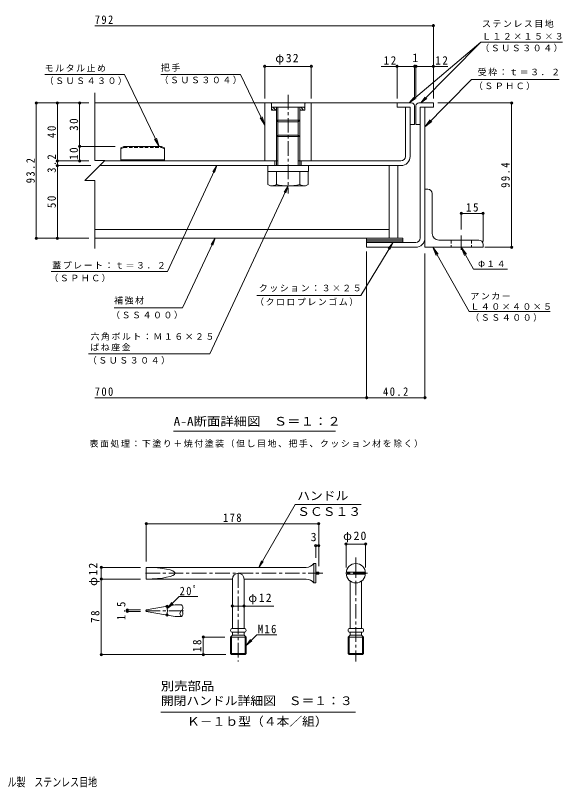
# Model space of a CAD drawing. Units: millimetres on the paper, enlarged 10 times, with parts at other scales. Extents: x -1809 to 1925, y -1353 to 1371.
# Drawn here: x 42 to 1925, y -1305 to 1352 of the extents above; entities that cross this region are included whole.
import ezdxf
from ezdxf.enums import TextEntityAlignment as Align

# ---------------------------------------------------------------- set-up
doc = ezdxf.new("R2010")
doc.units = ezdxf.units.MM
doc.header["$LTSCALE"] = 10
doc.header["$PDMODE"] = 32
doc.header["$PDSIZE"] = 8
doc.linetypes.add('CHAIN1', pattern=[8, 5, -1, 1, -1])
doc.linetypes.add('DASHED1', pattern=[1.8, 1.2, -0.6])
for name, color, linetype, lineweight in [('D-1', 2, 'Continuous', 9), ('D-2', 3, 'Continuous', 9), ('D-3', 4, 'Continuous', 9), ('D-4', 7, 'Continuous', 9), ('D-5', 7, 'Continuous', 9), ('D-6', 6, 'Continuous', 5), ('D-7', 4, 'CHAIN1', 9), ('D-8', 5, 'Continuous', 5), ('D-9', 134, 'Continuous', 5), ('D-C', 2, 'Continuous', 9), ('D-E', 3, 'Continuous', 9), ('D-F', 7, 'Continuous', 9), ('E-5', 3, 'Continuous', 9), ('E-F', 7, 'Continuous', 9), ('F-5_F-5ﾚｲﾔ', 7, 'Continuous', 9)]:
    doc.layers.add(name, color=color, linetype=linetype, lineweight=lineweight)
doc.styles.add('ＭＳ ゴシック', font='')
doc.styles.get('ＭＳ ゴシック').set_extended_font_data('MS Gothic')

msp = doc.modelspace()

# ---------------------------------------------------------------- linework, layer by layer
at = {"layer": 'D-1'}
for p, q in [((1435.33, 586.29), (1435.33, 1036.29)), ((1451.33, 586.29), (1451.33, 1036.29)), ((1250.33, 570.29), (1250.33, 554.29)), ((1419.33, 570.29), (1250.33, 570.29)), ((1250.33, 554.29), (1419.33, 554.29))]:
    msp.add_line(p, q, dxfattribs=at)
for radius in [32, 16]:
    msp.add_arc((1419.33, 586.29), radius, 270, 0, dxfattribs=at)
at = {"layer": 'D-2'}
for p, q in [((1384.33, 867.29), (1384.33, 1036.29)), ((940.33, 851.29), (348.33, 851.29)), ((935.33, 851.29), (935.33, 835.29)), ((1368.33, 851.29), (1020.33, 851.29)), ((1025.33, 851.29), (1025.33, 835.29)), ((332.33, 835.29), (1368.33, 835.29))]:
    msp.add_line(p, q, dxfattribs=at)
msp.add_lwpolyline([(1400.33, 867.29), (1400.33, 1036.29), (1384.33, 1036.29)], dxfattribs=at)
for radius in [16, 32]:
    msp.add_arc((1368.33, 867.29), radius, 270, 0, dxfattribs=at)
at = {"layer": 'D-3'}
for p, q in [((1355.33, 1051.29), (315.33, 1051.29)), ((1355.33, 1036.29), (1400.33, 1036.29)), ((1400.33, 1036.29), (1400.33, 976.29)), ((1415.33, 1041.29), (1415.33, 976.29)), ((1420.33, 1041.29), (1420.33, 976.29)), ((1430.33, 1051.29), (1480.33, 1051.29)), ((1435.33, 976.29), (1435.33, 1036.29)), ((1400.33, 976.29), (1415.33, 976.29)), ((1435.33, 976.29), (1420.33, 976.29)), ((405.33, 896.29), (415.33, 901.29)), ((405.33, 896.29), (405.33, 851.29)), ((415.33, 901.29), (545.33, 901.29)), ((555.33, 896.29), (545.33, 901.29)), ((555.33, 896.29), (555.33, 851.29)), ((555.33, 855.29), (405.33, 855.29)), ((555.33, 851.29), (405.33, 851.29))]:
    msp.add_line(p, q, dxfattribs=at)
at = {"layer": 'D-3', "linetype": 'DASHED1'}
for p, q in [((415.33, 897.83), (405.33, 892.83)), ((415.33, 897.83), (415.33, 901.29)), ((415.33, 897.83), (545.33, 897.83)), ((545.33, 897.83), (545.33, 901.29)), ((545.33, 897.83), (555.33, 892.83))]:
    msp.add_line(p, q, dxfattribs=at)
at = {"layer": 'D-3'}
for points in [[(1405.33, 1051.29), (1355.33, 1051.29), (1355.33, 1036.29)], [(1480.33, 1051.29), (1480.33, 1036.29), (1435.33, 1036.29)]]:
    msp.add_lwpolyline(points, dxfattribs=at)
for centre, start, end in [((1405.33, 1041.29), 0, 90), ((1430.33, 1041.29), 90, 180)]:
    msp.add_arc(centre, 10, start, end, dxfattribs=at)
at = {"layer": 'D-4'}
msp.add_line((1143.99, -78.95), (586.49, -78.95), dxfattribs=at)
at = {"layer": 'D-5'}
for p, q in [((1643.19, 1260.7), (1396.54, 1051.29)), ((1924.64, 1260.7), (1643.19, 1260.7)), ((142.98, 1149.09), (417.98, 1149.09)), ((417.98, 1149.09), (537.23, 901.29)), ((816.28, 1149.09), (543.02, 1149.09)), ((816.28, 1149.09), (900.33, 974.45)), ((1611.08, 1131.38), (1451.33, 968.78)), ((1912.64, 1131.38), (1611.08, 1131.38)), ((1396.54, 1051.29), (1413.32, 1069.82)), ((1396.54, 1051.29), (1417.54, 1064.85)), ((1437.45, 1051.29), (1457.15, 1066.69)), ((900.33, 974.45), (883.9, 999.55)), ((900.33, 974.45), (890.96, 1002.95)), ((1451.33, 968.78), (1469.38, 992.74)), ((1451.33, 968.78), (1474.96, 987.25)), ((537.23, 901.29), (520.8, 926.39)), ((537.23, 901.29), (527.86, 929.79)), ((735.27, 835.29), (727.76, 811.45)), ((711.2, 188.15), (980.33, 765.29)), ((980.33, 765.29), (966.89, 744.21)), ((980.33, 765.29), (972.81, 741.45)), ((617.64, 346.09), (729.19, 585.29)), ((729.19, 585.29), (715.75, 564.21)), ((729.19, 585.29), (721.67, 561.45)), ((1340.83, 569.78), (1325.17, 550.29)), ((1478.61, 554.29), (1496.64, 530.32)), ((1478.61, 554.29), (1489.82, 526.47)), ((1603.7, 332.8), (1478.61, 554.29)), ((1576.33, 554.29), (1587.54, 526.47)), ((1576.33, 554.29), (1594.36, 530.32)), ((1618.65, 479.34), (1576.33, 554.29)), ((1618.65, 479.34), (1734.8, 479.34)), ((565.15, 470.47), (165.49, 470.47)), ((1230.86, 388.86), (872.72, 388.86)), ((617.64, 346.09), (381.63, 346.09)), ((1603.7, 332.8), (1882.48, 332.8)), ((711.2, 188.15), (294.22, 188.15))]:
    msp.add_line(p, q, dxfattribs=at)
for points in [[(1643.19, 1260.7), (1437.45, 1051.29), (1452.49, 1071.26)], [(565.15, 470.47), (735.27, 835.29), (721.84, 814.21)], [(1230.86, 388.86), (1340.83, 569.78), (1330.75, 546.9)]]:
    msp.add_lwpolyline(points, dxfattribs=at)
at = {"layer": 'D-6'}
for p, q in [((1250.33, 585.29), (1375.33, 585.29)), ((1250.33, 585.29), (1250.33, 570.29)), ((1375.33, 585.29), (1375.33, 570.29)), ((1250.33, 580.29), (1375.33, 580.29)), ((1250.33, 575.29), (1375.33, 575.29))]:
    msp.add_line(p, q, dxfattribs=at)
at = {"layer": 'D-7'}
msp.add_line((1576.33, 595.34), (1576.33, 536.87), dxfattribs=at)
at = {"layer": 'D-8'}
for p, q in [((1327.83, 835.29), (1357.83, 835.29)), ((1327.83, 835.29), (1327.83, 585.29)), ((1357.83, 835.29), (1357.83, 585.29)), ((1327.83, 585.29), (1357.83, 585.29))]:
    msp.add_line(p, q, dxfattribs=at)
at = {"layer": 'D-9'}
for p, q in [((1327.83, 585.29), (1327.83, 835.29)), ((910.83, 815.29), (910.83, 770.92)), ((940.33, 770.78), (940.33, 815.29)), ((1020.33, 770.78), (1020.33, 815.29)), ((1049.83, 815.29), (1049.83, 770.78)), ((920.37, 765.41), (910.83, 770.92)), ((1040.33, 765.29), (1049.83, 770.78)), ((1040.33, 765.29), (920.58, 765.29)), ((1327.83, 615.29), (315.33, 615.29)), ((1327.83, 585.29), (315.33, 585.29))]:
    msp.add_line(p, q, dxfattribs=at)
for centre, radius, start, end in [((921.61, 799.8), 34.53, 267.86055, 302.81094), ((980.33, 913.89), 148.6, 254.38446, 285.61554), ((1039.04, 799.8), 34.53, 237.18906, 272.13945)]:
    msp.add_arc(centre, radius, start, end, dxfattribs=at)
at = {"layer": 'D-C', "linetype": 'CHAIN1'}
msp.add_line((980.33, 1078.97), (980.33, 739.66), dxfattribs=at)
at = {"layer": 'D-C'}
for p, q in [((900.33, 1051.29), (920.32, 1051.29)), ((900.33, 851.29), (900.33, 1051.29)), ((922.83, 1048.79), (920.32, 1051.29)), ((922.83, 1026.29), (922.83, 1051.29)), ((1037.83, 1051.29), (922.83, 1051.29)), ((1037.83, 1036.29), (922.83, 1036.29)), ((938.33, 1026.29), (928.33, 1036.29)), ((940.33, 1034.9), (938.94, 1036.29)), ((940.33, 835.29), (940.33, 1036.29)), ((945.33, 835.29), (945.33, 1036.29)), ((1015.33, 835.29), (1015.33, 1036.29)), ((1020.33, 1010.07), (1020.33, 1036.29)), ((1033.79, 1026.29), (1023.79, 1036.29)), ((1037.83, 1032.86), (1034.4, 1036.29)), ((1040.33, 1051.29), (1037.83, 1048.79)), ((1037.83, 1026.29), (1037.83, 1051.29)), ((1060.33, 1051.29), (1040.33, 1051.29)), ((1060.33, 851.29), (1060.33, 1051.29)), ((927.72, 1026.29), (922.83, 1031.19)), ((940.33, 1026.29), (922.83, 1026.29)), ((1023.18, 1026.29), (1020.33, 1029.15)), ((1037.83, 1026.29), (1020.33, 1026.29)), ((1020.33, 835.29), (1020.33, 1010.07)), ((1020.33, 991.29), (940.33, 991.29)), ((1020.33, 991.56), (1015.33, 986.29)), ((945.33, 940.29), (940.33, 935.29)), ((1020.33, 935.29), (940.33, 935.29)), ((1015.33, 940.29), (945.33, 940.29)), ((1020.33, 935.29), (1015.33, 940.29)), ((900.33, 851.29), (945.33, 851.29)), ((1060.33, 851.29), (1015.33, 851.29))]:
    msp.add_line(p, q, dxfattribs=at)
at = {"layer": 'D-C', "color": 134, "lineweight": 5}
for p, q in [((910.33, 835.29), (1050.33, 835.29)), ((1050.33, 835.29), (1050.33, 815.29))]:
    msp.add_line(p, q, dxfattribs=at)
at = {"layer": 'D-C'}
msp.add_lwpolyline([(1015.33, 986.29), (945.33, 986.29), (940.33, 991.29)], dxfattribs=at)
at = {"layer": 'D-C', "color": 134, "lineweight": 5}
msp.add_lwpolyline([(910.33, 835.29), (910.33, 815.29), (1050.33, 815.29)], dxfattribs=at)
at = {"layer": 'D-E'}
for p, q in [((1461.33, 754.29), (1451.33, 754.29)), ((1451.33, 554.29), (1451.33, 754.29)), ((1476.33, 601.79), (1476.33, 739.29)), ((1498.83, 579.29), (1636.33, 579.29)), ((1651.33, 564.29), (1651.33, 554.29)), ((1651.33, 554.29), (1451.33, 554.29))]:
    msp.add_line(p, q, dxfattribs=at)
at = {"layer": 'D-E', "linetype": 'DASHED1'}
for p, q in [((1541.33, 579.29), (1541.33, 554.29)), ((1611.33, 579.29), (1611.33, 554.29))]:
    msp.add_line(p, q, dxfattribs=at)
at = {"layer": 'D-E'}
for centre, radius, start, end in [((1461.33, 739.29), 15, 0, 90), ((1498.83, 601.79), 22.5, 180, 270), ((1636.33, 564.29), 15, 0, 90)]:
    msp.add_arc(centre, radius, start, end, dxfattribs=at)
at = {"layer": 'D-F'}
for p, q in [((1480.33, 1316.63), (315.33, 1316.63)), ((1480.33, 1066.29), (1480.33, 1321.63)), ((900.33, 1066.29), (900.33, 1181.86)), ((1060.33, 1176.86), (900.33, 1176.86)), ((1060.33, 1066.29), (1060.33, 1181.86)), ((1415.33, 1176.86), (1300.72, 1176.86)), ((1355.33, 1066.29), (1355.33, 1181.86)), ((1415.33, 1066.29), (1415.33, 1181.86)), ((1420.33, 1176.86), (1415.33, 1176.86)), ((1420.33, 1066.29), (1420.33, 1181.86)), ((1529.57, 1176.86), (1420.33, 1176.86)), ((315.33, 1086.29), (315.33, 852.7)), ((111.22, 1051.29), (295.33, 1051.29)), ((114.22, 585.29), (114.22, 1051.29)), ((186.83, 851.29), (186.83, 1051.29)), ((263.3, 901.29), (263.3, 1051.29)), ((1495.33, 1051.29), (1754.02, 1051.29)), ((1749.02, 554.29), (1749.02, 1051.29)), ((260.3, 901.29), (385.33, 901.29)), ((263.3, 851.29), (263.3, 901.29)), ((183.83, 851.29), (295.33, 851.29)), ((186.83, 835.29), (186.83, 851.29)), ((183.83, 835.29), (302.17, 835.29)), ((186.83, 585.29), (186.83, 835.29)), ((315.33, 783.88), (280.92, 783.88)), ((315.33, 783.88), (315.33, 549.87)), ((1576.33, 673.78), (1576.33, 615.34)), ((1576.33, 670.78), (1651.33, 670.78)), ((1651.33, 673.78), (1651.33, 574.29)), ((111.22, 585.29), (295.33, 585.29)), ((1250.33, 539.29), (1250.33, 31.8)), ((1451.33, 532.91), (1451.33, 31.8)), ((1754.02, 554.29), (1657.34, 554.29)), ((1250.33, 36.8), (315.33, 36.8)), ((1451.33, 36.8), (1250.33, 36.8))]:
    msp.add_line(p, q, dxfattribs=at)
msp.add_lwpolyline([(315.33, 852.7), (349.73, 852.7), (280.92, 783.88)], dxfattribs=at)
for p in [(1480.33, 1316.63), (900.33, 1176.86), (1060.33, 1176.86), (1355.33, 1176.86), (1415.33, 1176.86), (1420.33, 1176.86), (1480.33, 1176.86), (114.22, 1051.29), (186.83, 1051.29), (263.3, 1051.29), (1749.02, 1051.29), (263.3, 901.29), (186.83, 851.29), (263.3, 851.29), (186.83, 835.29), (1576.33, 670.78), (1651.33, 670.78), (114.22, 585.29), (186.83, 585.29), (1749.02, 554.29), (1250.33, 36.8), (1451.33, 36.8)]:
    msp.add_point(p, dxfattribs=at)
at = {"layer": 'E-5', "color": 7}
for p, q in [((1004.72, -330.63), (879.68, -547.21)), ((1004.72, -330.63), (1231.6, -330.63)), ((879.68, -547.21), (889.25, -524.12)), ((879.68, -547.21), (894.9, -527.38)), ((829.12, -680.3), (931.16, -680.3)), ((872.54, -778.7), (941.37, -778.7)), ((835.79, -815.45), (855.62, -800.24)), ((542.52, -1044.8), (1212.52, -1044.8))]:
    msp.add_line(p, q, dxfattribs=at)
at = {"layer": 'E-5', "linetype": 'CHAIN1'}
for p, q in [((1213.47, -513.16), (1213.47, -871.26)), ((1099.76, -567.21), (480.79, -567.21)), ((809.12, -567.21), (809.12, -871.26)), ((1253.98, -567.21), (1175.48, -567.21)), ((620.02, -696.24), (485.07, -696.24))]:
    msp.add_line(p, q, dxfattribs=at)
at = {"layer": 'E-5'}
for p, q in [((1042.46, -547.21), (492.45, -547.21)), ((492.45, -547.21), (492.45, -587.21)), ((1069.12, -533.88), (1069.12, -600.55)), ((1075.79, -533.88), (1069.12, -533.88)), ((1075.79, -533.88), (1075.79, -600.55)), ((1085.79, -563.38), (1075.79, -563.38)), ((1085.79, -571.05), (1075.79, -571.05)), ((1085.79, -563.38), (1085.79, -571.05)), ((1180.36, -563.38), (1246.58, -563.38)), ((1180.36, -571.05), (1246.58, -571.05)), ((492.45, -587.21), (789.12, -587.21)), ((829.12, -587.21), (1042.45, -587.21)), ((829.12, -587.21), (829.12, -757.21)), ((1075.79, -600.55), (1069.12, -600.55)), ((1193.47, -593.88), (1193.47, -757.21)), ((1233.47, -593.88), (1233.47, -757.21)), ((613.35, -676.24), (591.7, -676.24)), ((492.45, -693.74), (492.45, -698.74)), ((591.7, -716.24), (613.35, -716.24)), ((1193.47, -757.21), (1233.47, -757.21)), ((782.45, -787.21), (789.12, -780.55)), ((782.45, -787.21), (782.45, -843.7)), ((785.79, -847.21), (785.79, -783.88)), ((789.12, -770.55), (789.12, -780.55)), ((789.12, -780.55), (829.12, -780.55)), ((835.79, -787.21), (829.12, -780.55)), ((832.45, -783.88), (832.45, -847.21)), ((1186.81, -787.21), (1193.47, -780.55)), ((1186.81, -787.21), (1186.81, -843.7)), ((1190.14, -847.21), (1190.14, -783.88)), ((1193.47, -770.55), (1233.47, -770.55)), ((1193.47, -770.55), (1193.47, -780.55)), ((1193.47, -780.55), (1233.47, -780.55)), ((1233.47, -770.55), (1233.47, -780.55)), ((1240.14, -787.21), (1233.47, -780.55)), ((1236.81, -783.88), (1236.81, -847.21)), ((782.45, -843.7), (835.79, -843.7)), ((782.45, -843.7), (785.79, -847.21)), ((832.45, -847.21), (785.79, -847.21)), ((832.45, -847.21), (835.79, -843.7)), ((1186.81, -843.7), (1240.14, -843.7)), ((1186.81, -843.7), (1190.14, -847.21)), ((1236.81, -847.21), (1190.14, -847.21)), ((1236.81, -847.21), (1240.14, -843.7))]:
    msp.add_line(p, q, dxfattribs=at)
for points in [[(789.12, -587.21), (789.12, -757.21), (829.12, -757.21)], [(782.45, -787.21), (835.79, -787.21), (835.79, -843.7)], [(789.12, -770.55), (829.12, -770.55), (829.12, -780.55)], [(1186.81, -787.21), (1240.14, -787.21), (1240.14, -843.7)]]:
    msp.add_lwpolyline(points, dxfattribs=at)
at = {"layer": 'E-5', "color": 7}
msp.add_lwpolyline([(872.54, -778.7), (835.79, -815.45), (851.01, -795.62)], dxfattribs=at)
at = {"layer": 'E-5'}
msp.add_circle((1213.47, -567.21), 33.33, dxfattribs=at)
for centre, radius, start, end in [((1041.24, -511.45), 35.78, 271.94333, 321.18758), ((809.12, -587.21), 20, 0, 180), ((1041.24, -622.97), 35.78, 38.81242, 88.06058), ((605.85, -686.24), 12.5, 306.87005, 53.12995), ((620.85, -706.24), 12.5, 126.87005, 233.12995), ((605.85, -706.24), 12.5, 306.87005, 53.12995), ((789.12, -763.88), 6.67, 90, 270), ((829.12, -763.88), 6.67, 270, 90), ((1193.47, -763.88), 6.67, 90, 270), ((1233.47, -763.88), 6.67, 270, 90)]:
    msp.add_arc(centre, radius, start, end, dxfattribs=at)
msp.add_ellipse((492.45, -567.21), major_axis=(99.25, 0), ratio=0.201518, start_param=4.712389, end_param=7.8539816, dxfattribs=at)
at = {"layer": 'E-F'}
for p, q in [((492.45, -394.14), (492.45, -527.21)), ((492.45, -397.14), (1085.79, -397.14)), ((1085.79, -394.14), (1085.79, -543.38)), ((1075.79, -468.89), (1075.79, -513.88)), ((1085.79, -471.89), (1075.79, -471.89)), ((1180.14, -464.04), (1180.14, -547.21)), ((1180.14, -467.04), (1246.81, -467.04)), ((1246.81, -464.04), (1246.81, -547.21)), ((334.73, -547.21), (472.45, -547.21)), ((337.73, -547.21), (337.73, -587.21)), ((334.73, -587.21), (472.45, -587.21)), ((337.73, -587.21), (337.73, -847.21)), ((606.15, -647.13), (669.82, -647.13)), ((564.9, -688.38), (584.73, -673.17)), ((789.12, -680.3), (829.12, -680.3)), ((424.18, -693.74), (472.45, -693.74)), ((424.18, -698.74), (472.45, -698.74)), ((427.18, -698.74), (427.18, -693.74)), ((685.27, -787.21), (762.45, -787.21)), ((688.27, -847.21), (688.27, -787.21)), ((334.73, -847.21), (765.79, -847.21))]:
    msp.add_line(p, q, dxfattribs=at)
at = {"layer": 'E-F', "color": 3}
for p, q in [((492.45, -693.74), (591.7, -676.24)), ((492.45, -698.74), (591.7, -716.24))]:
    msp.add_line(p, q, dxfattribs=at)
at = {"layer": 'E-F'}
msp.add_lwpolyline([(606.15, -647.13), (564.9, -688.38), (580.11, -668.55)], dxfattribs=at)
msp.add_arc((478.28, -696.24), 86.97, 350, 10, dxfattribs=at)
for p in [(492.45, -397.14), (1085.79, -397.14), (1075.79, -471.89), (1085.79, -471.89), (1180.14, -467.04), (1246.81, -467.04), (337.73, -547.21), (337.73, -587.21), (427.18, -693.74), (563.93, -681.14), (789.12, -680.3), (829.12, -680.3), (427.18, -698.74), (563.93, -711.34), (688.27, -787.21), (337.73, -847.21), (688.27, -847.21)]:
    msp.add_point(p, dxfattribs=at)

# ---------------------------------------------------------------- texts
at = {"layer": 'D-4', "color": 2, "style": 'ＭＳ ゴシック', "width": 1.15}
msp.add_text('A-A断面詳細図\u3000Ｓ＝１：２', height=29.33, dxfattribs=at).set_placement((586.49, -68.32), align=Align.BOTTOM_LEFT)
at = {"layer": 'D-4', "insert": (297.29, -135.08), "char_height": 21.99, "attachment_point": 7, "style": 'ＭＳ ゴシック'}
msp.add_mtext('\\T1.17;表面処理：下塗り＋焼付塗装（但し目地、把手、クッション材を除く）', dxfattribs=at)
at = {"layer": 'D-5', "char_height": 21.99, "attachment_point": 7, "style": 'ＭＳ ゴシック'}
for s, insert in [('\\T1.17;ステンレス目地', (1647.52, 1310.02)), ('\\T1.17;Ｌ１２×１５×３', (1647.52, 1268.7)), ('\\T1.17;（ＳＵＳ３０４）', (1641.77, 1225.86)), ('\\T1.17;モルタル止め', (142.98, 1158.09)), ('\\T1.17;把手', (543.02, 1158.93)), ('\\T1.17;受枠：ｔ＝３．２', (1633.03, 1143.7)), ('\\T1.17;（ＳＵＳ３０４）', (538.08, 1115.85)), ('\\T1.17;（ＳＵＳ４３０）', (142.98, 1113.18)), ('\\T1.17;（ＳＰＨＣ）', (1619.41, 1095.54)), ('\\T1.17;蓋プレート：ｔ＝３．２', (169, 479.71)), ('\\T1.17;Φ１４', (1633.85, 485.3)), ('\\T1.17;（ＳＰＨＣ）', (158.95, 434.35)), ('\\T1.17;クッション：３×２５', (879.7, 400.58)), ('\\T1.17;アンカー', (1607.48, 373.96)), ('\\T1.17;補強材', (381.63, 357.56)), ('\\T1.17;（クロロプレンゴム）', (866.74, 352.3)), ('\\T1.17;Ｌ４０×４０×５', (1607.48, 338.76)), ('\\T1.17;（ＳＳ４００）', (371.43, 307.04)), ('\\T1.17;（ＳＳ４００）', (1607.48, 298.52)), ('\\T1.17;六角ボルト：Ｍ１６×２５', (300.75, 233.51)), ('\\T1.17;ばね座金', (299.7, 196.79)), ('\\T1.17;（ＳＵＳ３０４）', (291.44, 151.23))]:
    msp.add_mtext(s, dxfattribs=dict(at, insert=insert))
at = {"layer": 'D-F', "color": 2, "style": 'ＭＳ ゴシック'}
msp.add_text('1', height=29.33, dxfattribs=at).set_placement((1407.83, 1182.86), align=Align.BOTTOM_LEFT)
at = {"layer": 'D-F', "color": 2, "char_height": 29.33, "attachment_point": 7, "style": 'ＭＳ ゴシック'}
for s, insert in [('\\T1.27;\\W0.9;792', (315.33, 1322.63)), ('\\T1.19;φ32', (936.58, 1182.86)), ('\\T1.27;\\W0.95;12', (1309.35, 1182.86)), ('\\T1.27;\\W0.95;12', (1486.97, 1182.86)), ('\\T1.27;\\W0.95;15', (1592.58, 676.78)), ('\\T1.27;\\W0.9;700', (315.33, 42.8)), ('\\T1.28;\\W0.9;40.2', (1307.08, 42.8))]:
    msp.add_mtext(s, dxfattribs=dict(at, insert=insert))
at = {"layer": 'D-F', "color": 2, "char_height": 29.33, "attachment_point": 7, "rotation": 90, "style": 'ＭＳ ゴシック'}
for s, insert in [('\\T1.27;\\W0.95;30', (258.3, 955.04)), ('\\T1.27;\\W0.95;40', (181.83, 930.04)), ('\\T1.27;\\W0.95;10', (258.3, 855.04)), ('\\T1.28;\\W0.9;93.2', (109.22, 774.54)), ('\\T1.27;\\W0.9;3.2', (181.83, 810.79)), ('\\T1.28;\\W0.9;99.4', (1743.02, 759.04)), ('\\T1.27;\\W0.95;50', (181.83, 689.04))]:
    msp.add_mtext(s, dxfattribs=dict(at, insert=insert))
at = {"layer": 'E-5', "color": 2, "style": 'ＭＳ ゴシック'}
for s, width, p in [('ハンドル', 1.1, (1011.6, -324.31)), ('ＳＣＳ１３', 1.1, (1011.6, -378.84)), ('別売部品', 1.15, (542.52, -979.3)), ('開閉ハンドル詳細図\u3000Ｓ＝１：３', 1.1, (542.52, -1029.8)), ('Ｋ－１ｂ型（４本／組）', 1.1, (632.52, -1101.02))]:
    msp.add_text(s, height=29.33, dxfattribs=dict(at, width=width)).set_placement(p, align=Align.BOTTOM_LEFT)
at = {"layer": 'E-5', "color": 2, "insert": (876.37, -774.07), "char_height": 29.33, "attachment_point": 7, "style": 'ＭＳ ゴシック'}
msp.add_mtext('\\T1.27;\\W0.9;M16', dxfattribs=at)
at = {"layer": 'E-F', "color": 2, "style": 'ＭＳ ゴシック'}
msp.add_text('3', height=29.33, dxfattribs=at).set_placement((1058.28, -465.89), align=Align.BOTTOM_LEFT)
at = {"layer": 'E-F', "color": 2, "char_height": 29.33, "attachment_point": 7, "style": 'ＭＳ ゴシック'}
for s, insert in [('\\T1.27;\\W0.9;178', (756.62, -391.14)), ('\\T1.19;φ20', (1169.72, -461.04)), ('\\T1.27;\\W0.9;20ﾟ', (607.09, -643.41)), ('\\T1.19;φ12', (843.66, -674.3))]:
    msp.add_mtext(s, dxfattribs=dict(at, insert=insert))
at = {"layer": 'E-F', "color": 2, "char_height": 29.33, "attachment_point": 7, "rotation": 90, "style": 'ＭＳ ゴシック'}
for s, insert in [('\\T1.19;φ12', (331.73, -610.96)), ('\\T1.27;\\W0.9;1.5', (421.18, -728.74)), ('\\T1.27;\\W0.95;78', (331.73, -738.46)), ('\\T1.27;\\W0.95;18', (682.27, -838.46))]:
    msp.add_mtext(s, dxfattribs=dict(at, insert=insert))
at = {"layer": 'F-5_F-5ﾚｲﾔ', "color": 2, "style": 'ＭＳ ゴシック', "width": 0.75}
msp.add_text('充填用（充填深さ：３０ｍｍ）\u3000屋内用\u3000一般形\u3000スチール製\u3000ステンレス目地', height=29.33, dxfattribs=at).set_placement((-785.64, -1309.74), align=Align.BOTTOM_LEFT)

doc.saveas('drawing.dxf')
